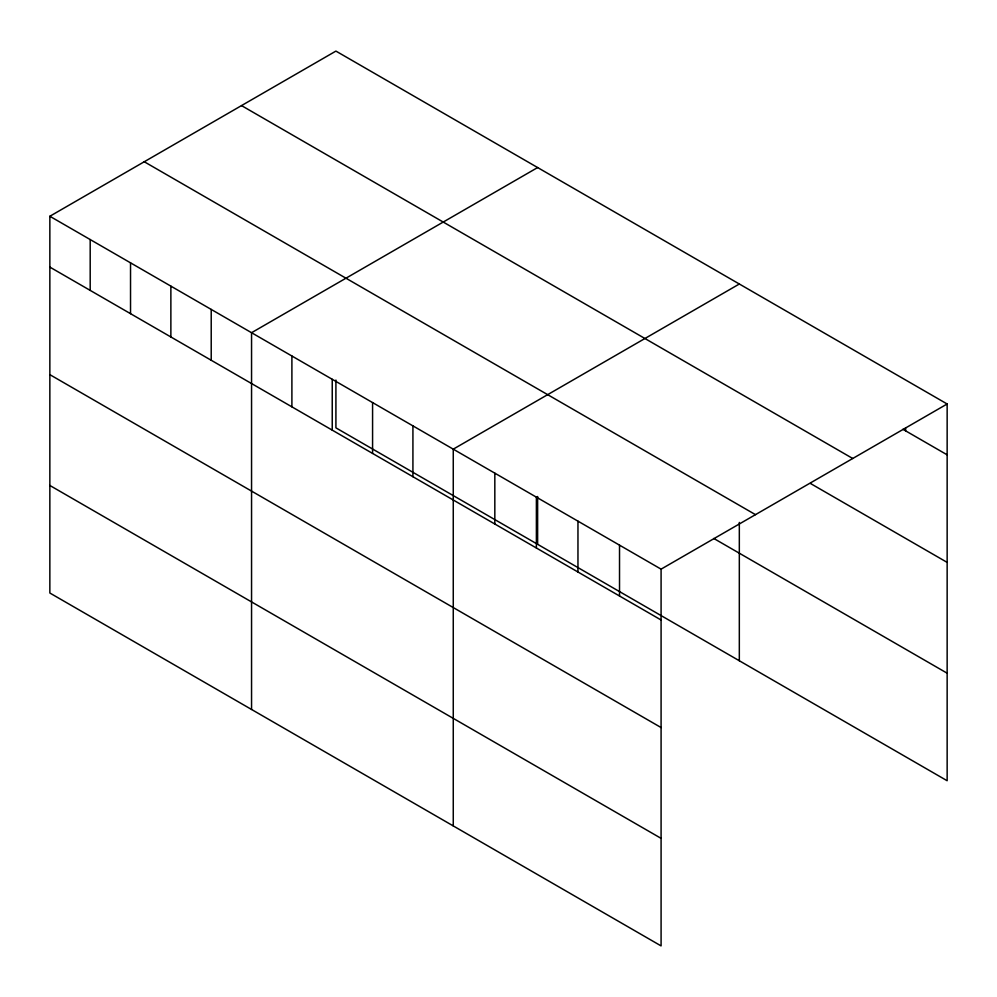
<?xml version="1.0" encoding="UTF-8"?>
<svg xmlns="http://www.w3.org/2000/svg" width="997" height="997" viewBox="0 0 997 997"><rect width="100%" height="100%" fill="white"/><g stroke="black" fill="none" stroke-linecap="round" stroke-linejoin="round"><path stroke-width="1.5" d="M49.85 216.262L661.086 569.15L661.086 945.904L49.85 593.016L49.85 216.262L335.914 51.096L947.15 403.984L947.15 780.738L335.914 427.85L335.914 380.056M537.62 167.558L251.556 332.711L251.556 709.465M739.325 284.008L453.261 449.161L453.261 825.915M661.086 569.15L947.15 403.984M902.908 429.283L947.15 454.831M241.511 105.595L852.747 458.495M810.387 483.433L947.15 562.383M144.253 161.751L755.489 514.651M713.777 538.455L947.15 673.199M49.85 267.096L661.086 619.997M49.85 374.648L661.086 727.548M49.85 485.464L661.086 838.352M905.588 427.75L905.588 430.841M739.325 522.428L739.325 660.762M619.523 545.147L619.523 595.994M577.961 521.157L577.961 572.004M537.62 496.506L537.62 544.3M536.386 497.154L536.386 548.001M494.824 473.164L494.824 524.011M412.92 425.881L412.92 476.716M372.579 402.589L372.579 453.423M332.238 379.296L332.238 430.131M291.897 356.004L291.897 406.851M211.214 309.419L211.214 360.266M170.873 286.127L170.873 336.974M130.532 262.834L130.532 313.681M90.191 239.542L90.191 290.389"/></g></svg>
